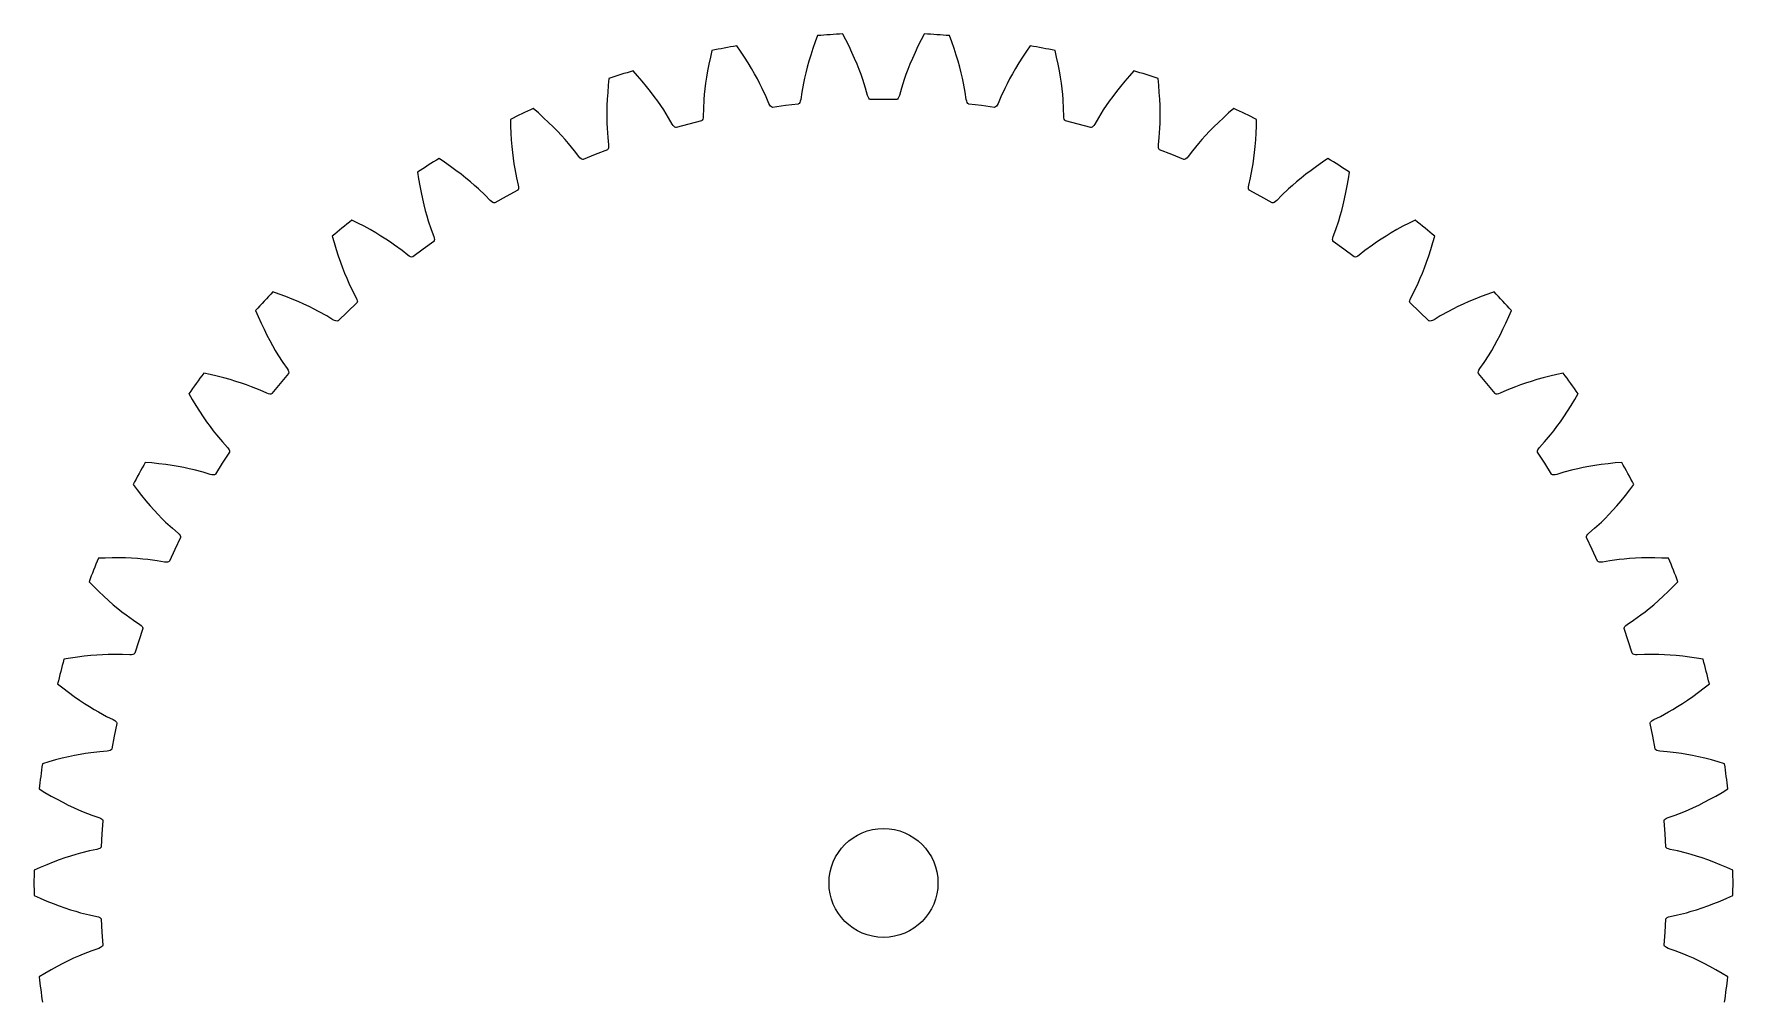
# Model space of a CAD drawing. Header units: millimetres. Extents: x -39 to 39, y -53.5 to 39.
# Drawn here: x -39 to 39, y -5.5 to 39 of the extents above; entities that cross this region are included whole.
import ezdxf

# ---------------------------------------------------------------- set-up
doc = ezdxf.new("R2010")
doc.units = ezdxf.units.MM

msp = doc.modelspace()

# ---------------------------------------------------------------- linework, layer by layer
at = {"color": 7, "linetype": 'Continuous', "lineweight": 25}
for p, q in [((-6.561, 38.163), (-6.736, 38.414)), ((-3.244, 38.286), (-3.34, 37.989)), ((-3.135, 38.596), (-3.244, 38.286)), ((-3.029, 38.882), (-3.135, 38.596)), ((-1.727, 38.684), (-1.868, 38.955)), ((-1.581, 38.391), (-1.727, 38.684)), ((-1.447, 38.108), (-1.581, 38.391)), ((1.581, 38.391), (1.447, 38.108)), ((1.727, 38.684), (1.581, 38.391)), ((1.868, 38.955), (1.727, 38.684)), ((3.135, 38.596), (3.029, 38.882)), ((3.244, 38.286), (3.135, 38.596)), ((3.34, 37.989), (3.244, 38.286)), ((6.736, 38.414), (6.561, 38.163)), ((-8.017, 37.578), (-8.075, 37.271)), ((-7.948, 37.898), (-8.017, 37.578)), ((-7.878, 38.196), (-7.948, 37.898)), ((-6.38, 37.89), (-6.561, 38.163)), ((-6.212, 37.626), (-6.38, 37.89)), ((-6.057, 37.371), (-6.212, 37.626)), ((-3.427, 37.703), (-3.503, 37.432)), ((-3.34, 37.989), (-3.427, 37.703)), ((-1.326, 37.836), (-1.447, 38.108)), ((-1.216, 37.576), (-1.326, 37.836)), ((-1.118, 37.329), (-1.216, 37.576)), ((1.216, 37.576), (1.118, 37.329)), ((1.326, 37.836), (1.216, 37.576)), ((1.447, 38.108), (1.326, 37.836)), ((3.427, 37.703), (3.34, 37.989)), ((3.503, 37.432), (3.427, 37.703)), ((6.212, 37.626), (6.057, 37.371)), ((6.38, 37.89), (6.212, 37.626)), ((6.561, 38.163), (6.38, 37.89)), ((7.948, 37.898), (7.878, 38.196)), ((8.017, 37.578), (7.948, 37.898)), ((8.075, 37.271), (8.017, 37.578)), ((-12.603, 36.907), (-12.635, 36.603)), ((-11.293, 37.04), (-11.497, 37.267)), ((-11.078, 36.792), (-11.293, 37.04)), ((-10.879, 36.551), (-11.078, 36.792)), ((-8.167, 36.697), (-8.2, 36.434)), ((-8.125, 36.977), (-8.167, 36.697)), ((-8.075, 37.271), (-8.125, 36.977)), ((-5.916, 37.127), (-6.057, 37.371)), ((-5.788, 36.894), (-5.916, 37.127)), ((-5.671, 36.672), (-5.788, 36.894)), ((-5.566, 36.46), (-5.671, 36.672)), ((-3.676, 36.699), (-3.752, 36.281)), ((-3.627, 36.93), (-3.676, 36.699)), ((-3.569, 37.175), (-3.627, 36.93)), ((-3.503, 37.432), (-3.569, 37.175)), ((-1.03, 37.093), (-1.118, 37.329)), ((-0.952, 36.87), (-1.03, 37.093)), ((-0.825, 36.465), (-0.952, 36.87)), ((0.952, 36.87), (0.825, 36.465)), ((1.03, 37.093), (0.952, 36.87)), ((1.118, 37.329), (1.03, 37.093)), ((3.569, 37.175), (3.503, 37.432)), ((3.627, 36.93), (3.569, 37.175)), ((3.676, 36.699), (3.627, 36.93)), ((3.752, 36.281), (3.676, 36.699)), ((5.671, 36.672), (5.566, 36.46)), ((5.788, 36.894), (5.671, 36.672)), ((5.916, 37.127), (5.788, 36.894)), ((6.057, 37.371), (5.916, 37.127)), ((8.125, 36.977), (8.075, 37.271)), ((8.167, 36.697), (8.125, 36.977)), ((8.2, 36.434), (8.167, 36.697)), ((11.078, 36.792), (10.879, 36.551)), ((11.293, 37.04), (11.078, 36.792)), ((11.497, 37.267), (11.293, 37.04)), ((12.635, 36.603), (12.603, 36.907)), ((-12.683, 35.965), (-12.696, 35.667)), ((-12.663, 36.277), (-12.683, 35.965)), ((-12.635, 36.603), (-12.663, 36.277)), ((-10.693, 36.317), (-10.879, 36.551)), ((-10.522, 36.093), (-10.693, 36.317)), ((-10.366, 35.878), (-10.522, 36.093)), ((-8.247, 35.949), (-8.27, 35.525)), ((-8.227, 36.184), (-8.247, 35.949)), ((-8.2, 36.434), (-8.227, 36.184)), ((-5.388, 36.074), (-5.566, 36.46)), ((-5.258, 35.761), (-5.388, 36.074)), ((-3.801, 35.945), (-3.819, 35.87)), ((-3.752, 36.281), (-3.801, 35.945)), ((-0.734, 36.138), (-0.825, 36.465)), ((-0.707, 36.066), (-0.734, 36.138)), ((-0.677, 36.01), (-0.707, 36.066)), ((-0.646, 35.971), (-0.677, 36.01)), ((-0.614, 35.95), (-0.646, 35.971)), ((-0.598, 35.946), (-0.614, 35.95)), ((0, 35.95), (-0.598, 35.946)), ((0.598, 35.946), (0, 35.95)), ((0.614, 35.95), (0.598, 35.946)), ((0.646, 35.971), (0.614, 35.95)), ((0.677, 36.01), (0.646, 35.971)), ((0.707, 36.066), (0.677, 36.01)), ((0.734, 36.138), (0.707, 36.066)), ((0.825, 36.465), (0.734, 36.138)), ((3.801, 35.945), (3.752, 36.281)), ((3.819, 35.87), (3.801, 35.945)), ((5.388, 36.074), (5.258, 35.761)), ((5.566, 36.46), (5.388, 36.074)), ((8.227, 36.184), (8.2, 36.434)), ((8.247, 35.949), (8.227, 36.184)), ((8.27, 35.525), (8.247, 35.949)), ((10.522, 36.093), (10.366, 35.878)), ((10.693, 36.317), (10.522, 36.093)), ((10.879, 36.551), (10.693, 36.317)), ((12.663, 36.277), (12.635, 36.603)), ((12.683, 35.965), (12.663, 36.277)), ((12.696, 35.667), (12.683, 35.965)), ((-15.846, 35.332), (-16.077, 35.532)), ((-15.602, 35.113), (-15.846, 35.332)), ((-15.374, 34.899), (-15.602, 35.113)), ((-12.696, 35.667), (-12.702, 35.384)), ((-12.702, 35.384), (-12.702, 35.119)), ((-12.702, 35.119), (-12.697, 34.868)), ((-10.222, 35.672), (-10.366, 35.878)), ((-10.092, 35.475), (-10.222, 35.672)), ((-9.867, 35.114), (-10.092, 35.475)), ((-9.698, 34.82), (-9.867, 35.114)), ((-8.284, 35.108), (-8.299, 35.047)), ((-8.276, 35.185), (-8.284, 35.108)), ((-8.27, 35.525), (-8.276, 35.185)), ((-5.222, 35.693), (-5.258, 35.761)), ((-5.185, 35.641), (-5.222, 35.693)), ((-5.149, 35.607), (-5.185, 35.641)), ((-5.115, 35.59), (-5.149, 35.607)), ((-5.098, 35.587), (-5.115, 35.59)), ((-4.506, 35.667), (-5.098, 35.587)), ((-3.912, 35.737), (-4.506, 35.667)), ((-3.897, 35.743), (-3.912, 35.737)), ((-3.867, 35.769), (-3.897, 35.743)), ((-3.841, 35.811), (-3.867, 35.769)), ((-3.819, 35.87), (-3.841, 35.811)), ((3.841, 35.811), (3.819, 35.87)), ((3.867, 35.769), (3.841, 35.811)), ((3.897, 35.743), (3.867, 35.769)), ((3.912, 35.737), (3.897, 35.743)), ((4.506, 35.667), (3.912, 35.737)), ((5.098, 35.587), (4.506, 35.667)), ((5.115, 35.59), (5.098, 35.587)), ((5.149, 35.607), (5.115, 35.59)), ((5.185, 35.641), (5.149, 35.607)), ((5.222, 35.693), (5.185, 35.641)), ((5.258, 35.761), (5.222, 35.693)), ((8.276, 35.185), (8.27, 35.525)), ((8.284, 35.108), (8.276, 35.185)), ((8.299, 35.047), (8.284, 35.108)), ((9.867, 35.114), (9.698, 34.82)), ((10.092, 35.475), (9.867, 35.114)), ((10.222, 35.672), (10.092, 35.475)), ((10.366, 35.878), (10.222, 35.672)), ((12.702, 35.384), (12.696, 35.667)), ((12.697, 34.868), (12.702, 35.119)), ((12.702, 35.119), (12.702, 35.384)), ((15.602, 35.113), (15.374, 34.899)), ((15.846, 35.332), (15.602, 35.113)), ((16.077, 35.532), (15.846, 35.332)), ((-17.13, 35.037), (-17.123, 34.731)), ((-17.123, 34.731), (-17.11, 34.404)), ((-17.11, 34.404), (-17.091, 34.092)), ((-15.161, 34.691), (-15.374, 34.899)), ((-14.963, 34.489), (-15.161, 34.691)), ((-14.781, 34.296), (-14.963, 34.489)), ((-12.697, 34.868), (-12.688, 34.632)), ((-12.688, 34.632), (-12.657, 34.208)), ((-9.654, 34.757), (-9.698, 34.82)), ((-9.611, 34.71), (-9.654, 34.757)), ((-9.572, 34.681), (-9.611, 34.71)), ((-9.535, 34.668), (-9.572, 34.681)), ((-9.518, 34.668), (-9.535, 34.668)), ((-8.94, 34.821), (-9.518, 34.668)), ((-8.36, 34.965), (-8.94, 34.821)), ((-8.346, 34.973), (-8.36, 34.965)), ((-8.32, 35.002), (-8.346, 34.973)), ((-8.299, 35.047), (-8.32, 35.002)), ((8.32, 35.002), (8.299, 35.047)), ((8.346, 34.973), (8.32, 35.002)), ((8.36, 34.965), (8.346, 34.973)), ((8.94, 34.821), (8.36, 34.965)), ((9.518, 34.668), (8.94, 34.821)), ((9.535, 34.668), (9.518, 34.668)), ((9.572, 34.681), (9.535, 34.668)), ((9.611, 34.71), (9.572, 34.681)), ((9.654, 34.757), (9.611, 34.71)), ((9.698, 34.82), (9.654, 34.757)), ((12.657, 34.208), (12.688, 34.632)), ((12.688, 34.632), (12.697, 34.868)), ((14.963, 34.489), (14.781, 34.296)), ((15.161, 34.691), (14.963, 34.489)), ((15.374, 34.899), (15.161, 34.691)), ((17.091, 34.092), (17.11, 34.404)), ((17.11, 34.404), (17.123, 34.731)), ((17.123, 34.731), (17.13, 35.037)), ((-17.091, 34.092), (-17.066, 33.794)), ((-17.066, 33.794), (-17.037, 33.513)), ((-14.613, 34.109), (-14.781, 34.296)), ((-14.458, 33.931), (-14.613, 34.109)), ((-14.19, 33.601), (-14.458, 33.931)), ((-13.986, 33.33), (-14.19, 33.601)), ((-12.677, 33.642), (-13.234, 33.425)), ((-12.663, 33.651), (-12.677, 33.642)), ((-12.641, 33.683), (-12.663, 33.651)), ((-12.657, 34.208), (-12.621, 33.871)), ((-12.626, 33.731), (-12.641, 33.683)), ((-12.619, 33.793), (-12.626, 33.731)), ((-12.621, 33.871), (-12.619, 33.793)), ((12.619, 33.793), (12.621, 33.871)), ((12.626, 33.731), (12.619, 33.793)), ((12.621, 33.871), (12.657, 34.208)), ((12.641, 33.683), (12.626, 33.731)), ((12.663, 33.651), (12.641, 33.683)), ((12.677, 33.642), (12.663, 33.651)), ((13.234, 33.425), (12.677, 33.642)), ((14.19, 33.601), (13.986, 33.33)), ((14.458, 33.931), (14.19, 33.601)), ((14.613, 34.109), (14.458, 33.931)), ((14.781, 34.296), (14.613, 34.109)), ((17.037, 33.513), (17.066, 33.794)), ((17.066, 33.794), (17.091, 34.092)), ((-20.149, 33.068), (-20.404, 33.237)), ((-19.88, 32.881), (-20.149, 33.068)), ((-19.627, 32.697), (-19.88, 32.881)), ((-17.037, 33.513), (-17.004, 33.25)), ((-17.004, 33.25), (-16.967, 33.001)), ((-16.967, 33.001), (-16.928, 32.768)), ((-16.928, 32.768), (-16.845, 32.352)), ((-13.934, 33.273), (-13.986, 33.33)), ((-13.886, 33.232), (-13.934, 33.273)), ((-13.843, 33.208), (-13.886, 33.232)), ((-13.805, 33.199), (-13.843, 33.208)), ((-13.788, 33.201), (-13.805, 33.199)), ((-13.234, 33.425), (-13.788, 33.201)), ((13.788, 33.201), (13.234, 33.425)), ((13.805, 33.199), (13.788, 33.201)), ((13.843, 33.208), (13.805, 33.199)), ((13.886, 33.232), (13.843, 33.208)), ((13.934, 33.273), (13.886, 33.232)), ((13.986, 33.33), (13.934, 33.273)), ((16.845, 32.352), (16.928, 32.768)), ((16.928, 32.768), (16.967, 33.001)), ((16.967, 33.001), (17.004, 33.25)), ((17.004, 33.25), (17.037, 33.513)), ((19.88, 32.881), (19.627, 32.697)), ((20.149, 33.068), (19.88, 32.881)), ((20.404, 33.237), (20.149, 33.068)), ((-21.386, 32.614), (-21.341, 32.311)), ((-21.341, 32.311), (-21.287, 31.988)), ((-21.287, 31.988), (-21.229, 31.681)), ((-19.389, 32.517), (-19.627, 32.697)), ((-19.168, 32.342), (-19.389, 32.517)), ((-18.963, 32.173), (-19.168, 32.342)), ((-18.773, 32.009), (-18.963, 32.173)), ((-18.597, 31.851), (-18.773, 32.009)), ((-16.845, 32.352), (-16.766, 32.022)), ((-16.766, 32.022), (-16.755, 31.945)), ((16.755, 31.945), (16.766, 32.022)), ((16.766, 32.022), (16.845, 32.352)), ((18.773, 32.009), (18.597, 31.851)), ((18.963, 32.173), (18.773, 32.009)), ((19.168, 32.342), (18.963, 32.173)), ((19.389, 32.517), (19.168, 32.342)), ((19.627, 32.697), (19.389, 32.517)), ((21.229, 31.681), (21.287, 31.988)), ((21.287, 31.988), (21.341, 32.311)), ((21.341, 32.311), (21.386, 32.614)), ((-21.229, 31.681), (-21.167, 31.389)), ((-21.167, 31.389), (-21.103, 31.114)), ((-18.29, 31.557), (-18.597, 31.851)), ((-18.053, 31.314), (-18.29, 31.557)), ((-17.994, 31.264), (-18.053, 31.314)), ((-17.942, 31.229), (-17.994, 31.264)), ((-17.896, 31.211), (-17.942, 31.229)), ((-17.857, 31.207), (-17.896, 31.211)), ((-17.841, 31.212), (-17.857, 31.207)), ((-17.319, 31.503), (-17.841, 31.212)), ((-16.793, 31.787), (-17.319, 31.503)), ((-16.781, 31.799), (-16.793, 31.787)), ((-16.763, 31.833), (-16.781, 31.799)), ((-16.754, 31.882), (-16.763, 31.833)), ((-16.755, 31.945), (-16.754, 31.882)), ((16.754, 31.882), (16.755, 31.945)), ((16.763, 31.833), (16.754, 31.882)), ((16.781, 31.799), (16.763, 31.833)), ((16.793, 31.787), (16.781, 31.799)), ((17.319, 31.503), (16.793, 31.787)), ((17.841, 31.212), (17.319, 31.503)), ((17.857, 31.207), (17.841, 31.212)), ((17.896, 31.211), (17.857, 31.207)), ((17.942, 31.229), (17.896, 31.211)), ((17.994, 31.264), (17.942, 31.229)), ((18.053, 31.314), (17.994, 31.264)), ((18.29, 31.557), (18.053, 31.314)), ((18.597, 31.851), (18.29, 31.557)), ((21.103, 31.114), (21.167, 31.389)), ((21.167, 31.389), (21.229, 31.681)), ((-21.103, 31.114), (-21.037, 30.857)), ((-21.037, 30.857), (-20.97, 30.615)), ((-20.97, 30.615), (-20.902, 30.388)), ((20.902, 30.388), (20.97, 30.615)), ((20.97, 30.615), (21.037, 30.857)), ((21.037, 30.857), (21.103, 31.114)), ((-25.305, 29.676), (-25.223, 29.382)), ((-24.135, 30.281), (-24.409, 30.417)), ((-23.844, 30.13), (-24.135, 30.281)), ((-23.57, 29.98), (-23.844, 30.13)), ((-23.312, 29.831), (-23.57, 29.98)), ((-23.07, 29.685), (-23.312, 29.831)), ((-22.846, 29.543), (-23.07, 29.685)), ((-20.902, 30.388), (-20.767, 29.986)), ((-20.767, 29.986), (-20.648, 29.668)), ((-20.648, 29.668), (-20.627, 29.593)), ((20.627, 29.593), (20.648, 29.668)), ((20.648, 29.668), (20.767, 29.986)), ((20.767, 29.986), (20.902, 30.388)), ((23.07, 29.685), (22.846, 29.543)), ((23.312, 29.831), (23.07, 29.685)), ((23.57, 29.98), (23.312, 29.831)), ((23.844, 30.13), (23.57, 29.98)), ((24.135, 30.281), (23.844, 30.13)), ((24.409, 30.417), (24.135, 30.281)), ((25.223, 29.382), (25.305, 29.676)), ((-25.223, 29.382), (-25.128, 29.068)), ((-25.128, 29.068), (-25.032, 28.77)), ((-22.636, 29.404), (-22.846, 29.543)), ((-22.442, 29.269), (-22.636, 29.404)), ((-22.101, 29.016), (-22.442, 29.269)), ((-21.835, 28.805), (-22.101, 29.016)), ((-21.131, 29.084), (-21.612, 28.729)), ((-20.645, 29.432), (-21.131, 29.084)), ((-20.634, 29.445), (-20.645, 29.432)), ((-20.621, 29.481), (-20.634, 29.445)), ((-20.627, 29.593), (-20.618, 29.531)), ((-20.618, 29.531), (-20.621, 29.481)), ((20.618, 29.531), (20.627, 29.593)), ((20.621, 29.481), (20.618, 29.531)), ((20.634, 29.445), (20.621, 29.481)), ((20.645, 29.432), (20.634, 29.445)), ((21.131, 29.084), (20.645, 29.432)), ((21.612, 28.729), (21.131, 29.084)), ((22.101, 29.016), (21.835, 28.805)), ((22.442, 29.269), (22.101, 29.016)), ((22.636, 29.404), (22.442, 29.269)), ((22.846, 29.543), (22.636, 29.404)), ((25.032, 28.77), (25.128, 29.068)), ((25.128, 29.068), (25.223, 29.382)), ((-25.032, 28.77), (-24.934, 28.488)), ((-24.934, 28.488), (-24.836, 28.224)), ((-24.836, 28.224), (-24.738, 27.977)), ((-21.771, 28.762), (-21.835, 28.805)), ((-21.714, 28.735), (-21.771, 28.762)), ((-21.666, 28.722), (-21.714, 28.735)), ((-21.628, 28.723), (-21.666, 28.722)), ((-21.612, 28.729), (-21.628, 28.723)), ((21.628, 28.723), (21.612, 28.729)), ((21.666, 28.722), (21.628, 28.723)), ((21.714, 28.735), (21.666, 28.722)), ((21.771, 28.762), (21.714, 28.735)), ((21.835, 28.805), (21.771, 28.762)), ((24.738, 27.977), (24.836, 28.224)), ((24.836, 28.224), (24.934, 28.488)), ((24.934, 28.488), (25.032, 28.77)), ((-24.738, 27.977), (-24.641, 27.745)), ((-24.641, 27.745), (-24.545, 27.529)), ((-24.545, 27.529), (-24.361, 27.146)), ((24.361, 27.146), (24.545, 27.529)), ((24.545, 27.529), (24.641, 27.745)), ((24.641, 27.745), (24.738, 27.977)), ((-27.74, 27.018), (-28.029, 27.118)), ((-27.432, 26.904), (-27.74, 27.018)), ((-27.142, 26.789), (-27.432, 26.904)), ((-26.867, 26.674), (-27.142, 26.789)), ((-26.609, 26.559), (-26.867, 26.674)), ((-26.368, 26.446), (-26.609, 26.559)), ((-24.171, 26.612), (-24.609, 26.206)), ((-24.361, 27.146), (-24.203, 26.846)), ((-24.203, 26.846), (-24.173, 26.775)), ((-24.173, 26.775), (-24.157, 26.714)), ((-24.162, 26.627), (-24.171, 26.612)), ((-24.153, 26.664), (-24.162, 26.627)), ((-24.157, 26.714), (-24.153, 26.664)), ((24.153, 26.664), (24.157, 26.714)), ((24.162, 26.627), (24.153, 26.664)), ((24.157, 26.714), (24.173, 26.775)), ((24.171, 26.612), (24.162, 26.627)), ((24.609, 26.206), (24.171, 26.612)), ((24.173, 26.775), (24.203, 26.846)), ((24.203, 26.846), (24.361, 27.146)), ((26.609, 26.559), (26.368, 26.446)), ((26.867, 26.674), (26.609, 26.559)), ((27.142, 26.789), (26.867, 26.674)), ((27.432, 26.904), (27.142, 26.789)), ((27.74, 27.018), (27.432, 26.904)), ((28.029, 27.118), (27.74, 27.018)), ((-28.825, 26.27), (-28.706, 25.989)), ((-28.706, 25.989), (-28.573, 25.689)), ((-26.143, 26.335), (-26.368, 26.446)), ((-25.934, 26.226), (-26.143, 26.335)), ((-25.563, 26.017), (-25.934, 26.226)), ((-25.273, 25.841), (-25.563, 26.017)), ((-25.204, 25.807), (-25.273, 25.841)), ((-25.144, 25.786), (-25.204, 25.807)), ((-25.095, 25.78), (-25.144, 25.786)), ((-25.057, 25.786), (-25.095, 25.78)), ((-25.042, 25.794), (-25.057, 25.786)), ((-24.609, 26.206), (-25.042, 25.794)), ((25.042, 25.794), (24.609, 26.206)), ((25.057, 25.786), (25.042, 25.794)), ((25.095, 25.78), (25.057, 25.786)), ((25.144, 25.786), (25.095, 25.78)), ((25.204, 25.807), (25.144, 25.786)), ((25.273, 25.841), (25.204, 25.807)), ((25.563, 26.017), (25.273, 25.841)), ((25.934, 26.226), (25.563, 26.017)), ((26.143, 26.335), (25.934, 26.226)), ((26.368, 26.446), (26.143, 26.335)), ((28.573, 25.689), (28.706, 25.989)), ((28.706, 25.989), (28.825, 26.27)), ((-28.573, 25.689), (-28.44, 25.406)), ((-28.44, 25.406), (-28.308, 25.139)), ((-28.308, 25.139), (-28.177, 24.888)), ((28.177, 24.888), (28.308, 25.139)), ((28.308, 25.139), (28.44, 25.406)), ((28.44, 25.406), (28.573, 25.689)), ((-28.177, 24.888), (-28.05, 24.656)), ((-28.05, 24.656), (-27.924, 24.438)), ((-27.924, 24.438), (-27.802, 24.236)), ((-27.802, 24.236), (-27.571, 23.879)), ((27.571, 23.879), (27.802, 24.236)), ((27.802, 24.236), (27.924, 24.438)), ((27.924, 24.438), (28.05, 24.656)), ((28.05, 24.656), (28.177, 24.888)), ((-27.571, 23.879), (-27.377, 23.601)), ((-27.377, 23.601), (-27.338, 23.534)), ((-27.338, 23.534), (-27.314, 23.476)), ((-27.314, 23.476), (-27.305, 23.427)), ((-27.305, 23.427), (-27.309, 23.388)), ((27.305, 23.427), (27.314, 23.476)), ((27.309, 23.388), (27.305, 23.427)), ((27.314, 23.476), (27.338, 23.534)), ((27.338, 23.534), (27.377, 23.601)), ((27.377, 23.601), (27.571, 23.879)), ((-30.907, 23.328), (-31.206, 23.392)), ((-30.588, 23.253), (-30.907, 23.328)), ((-30.285, 23.176), (-30.588, 23.253)), ((-29.998, 23.096), (-30.285, 23.176)), ((-29.728, 23.015), (-29.998, 23.096)), ((-29.475, 22.933), (-29.728, 23.015)), ((-29.237, 22.85), (-29.475, 22.933)), ((-29.016, 22.768), (-29.237, 22.85)), ((-28.622, 22.608), (-29.016, 22.768)), ((-27.7, 22.915), (-28.078, 22.452)), ((-27.316, 23.373), (-27.7, 22.915)), ((-27.309, 23.388), (-27.316, 23.373)), ((27.316, 23.373), (27.309, 23.388)), ((27.7, 22.915), (27.316, 23.373)), ((28.078, 22.452), (27.7, 22.915)), ((29.016, 22.768), (28.622, 22.608)), ((29.237, 22.85), (29.016, 22.768)), ((29.475, 22.933), (29.237, 22.85)), ((29.728, 23.015), (29.475, 22.933)), ((29.998, 23.096), (29.728, 23.015)), ((30.285, 23.176), (29.998, 23.096)), ((30.588, 23.253), (30.285, 23.176)), ((30.907, 23.328), (30.588, 23.253)), ((31.206, 23.392), (30.907, 23.328)), ((-31.89, 22.451), (-31.737, 22.186)), ((-31.737, 22.186), (-31.568, 21.905)), ((-31.568, 21.905), (-31.4, 21.641)), ((-28.313, 22.47), (-28.622, 22.608)), ((-28.24, 22.444), (-28.313, 22.47)), ((-28.178, 22.432), (-28.24, 22.444)), ((-28.128, 22.431), (-28.178, 22.432)), ((-28.091, 22.442), (-28.128, 22.431)), ((-28.078, 22.452), (-28.091, 22.442)), ((28.091, 22.442), (28.078, 22.452)), ((28.128, 22.431), (28.091, 22.442)), ((28.178, 22.432), (28.128, 22.431)), ((28.24, 22.444), (28.178, 22.432)), ((28.313, 22.47), (28.24, 22.444)), ((28.622, 22.608), (28.313, 22.47)), ((31.4, 21.641), (31.568, 21.905)), ((31.568, 21.905), (31.737, 22.186)), ((31.737, 22.186), (31.89, 22.451)), ((-31.4, 21.641), (-31.235, 21.393)), ((-31.235, 21.393), (-31.075, 21.161)), ((-31.075, 21.161), (-30.919, 20.946)), ((30.919, 20.946), (31.075, 21.161)), ((31.075, 21.161), (31.235, 21.393)), ((31.235, 21.393), (31.4, 21.641)), ((-30.919, 20.946), (-30.767, 20.745)), ((-30.767, 20.745), (-30.62, 20.56)), ((-30.62, 20.56), (-30.347, 20.235)), ((30.347, 20.235), (30.62, 20.56)), ((30.62, 20.56), (30.767, 20.745)), ((30.767, 20.745), (30.919, 20.946)), ((-30.03, 19.765), (-30.354, 19.263)), ((-30.347, 20.235), (-30.119, 19.984)), ((-30.119, 19.984), (-30.072, 19.922)), ((-30.072, 19.922), (-30.041, 19.867)), ((-30.041, 19.867), (-30.025, 19.82)), ((-30.025, 19.781), (-30.03, 19.765)), ((-30.025, 19.82), (-30.025, 19.781)), ((30.025, 19.82), (30.041, 19.867)), ((30.025, 19.781), (30.025, 19.82)), ((30.03, 19.765), (30.025, 19.781)), ((30.354, 19.263), (30.03, 19.765)), ((30.041, 19.867), (30.072, 19.922)), ((30.072, 19.922), (30.119, 19.984)), ((30.119, 19.984), (30.347, 20.235)), ((-33.588, 19.27), (-33.892, 19.296)), ((-33.261, 19.236), (-33.588, 19.27)), ((-32.951, 19.198), (-33.261, 19.236)), ((-32.656, 19.154), (-32.951, 19.198)), ((-32.378, 19.107), (-32.656, 19.154)), ((-32.117, 19.058), (-32.378, 19.107)), ((-31.871, 19.006), (-32.117, 19.058)), ((-31.641, 18.952), (-31.871, 19.006)), ((-31.23, 18.843), (-31.641, 18.952)), ((-30.906, 18.744), (-31.23, 18.843)), ((-30.83, 18.728), (-30.906, 18.744)), ((-30.767, 18.723), (-30.83, 18.728)), ((-30.718, 18.729), (-30.767, 18.723)), ((-30.683, 18.745), (-30.718, 18.729)), ((-30.67, 18.756), (-30.683, 18.745)), ((-30.354, 19.263), (-30.67, 18.756)), ((30.67, 18.756), (30.354, 19.263)), ((30.683, 18.745), (30.67, 18.756)), ((30.718, 18.729), (30.683, 18.745)), ((30.767, 18.723), (30.718, 18.729)), ((30.83, 18.728), (30.767, 18.723)), ((30.906, 18.744), (30.83, 18.728)), ((31.23, 18.843), (30.906, 18.744)), ((31.641, 18.952), (31.23, 18.843)), ((31.871, 19.006), (31.641, 18.952)), ((32.117, 19.058), (31.871, 19.006)), ((32.378, 19.107), (32.117, 19.058)), ((32.656, 19.154), (32.378, 19.107)), ((32.951, 19.198), (32.656, 19.154)), ((33.261, 19.236), (32.951, 19.198)), ((33.588, 19.27), (33.261, 19.236)), ((33.892, 19.296), (33.588, 19.27)), ((-34.452, 18.277), (-34.268, 18.033)), ((-34.268, 18.033), (-34.064, 17.776)), ((34.064, 17.776), (34.268, 18.033)), ((34.268, 18.033), (34.452, 18.277)), ((-34.064, 17.776), (-33.865, 17.535)), ((-33.865, 17.535), (-33.67, 17.309)), ((-33.67, 17.309), (-33.482, 17.099)), ((33.482, 17.099), (33.67, 17.309)), ((33.67, 17.309), (33.865, 17.535)), ((33.865, 17.535), (34.064, 17.776)), ((-33.482, 17.099), (-33.3, 16.905)), ((-33.3, 16.905), (-33.124, 16.726)), ((-33.124, 16.726), (-32.956, 16.56)), ((-32.956, 16.56), (-32.644, 16.272)), ((32.644, 16.272), (32.956, 16.56)), ((32.956, 16.56), (33.124, 16.726)), ((33.124, 16.726), (33.3, 16.905)), ((33.3, 16.905), (33.482, 17.099)), ((-32.644, 16.272), (-32.386, 16.051)), ((-32.27, 15.846), (-32.529, 15.307)), ((-32.386, 16.051), (-32.332, 15.996)), ((-32.332, 15.996), (-32.294, 15.945)), ((-32.294, 15.945), (-32.273, 15.901)), ((-32.273, 15.901), (-32.267, 15.862)), ((-32.267, 15.862), (-32.27, 15.846)), ((32.267, 15.862), (32.273, 15.901)), ((32.27, 15.846), (32.267, 15.862)), ((32.529, 15.307), (32.27, 15.846)), ((32.273, 15.901), (32.294, 15.945)), ((32.294, 15.945), (32.332, 15.996)), ((32.332, 15.996), (32.386, 16.051)), ((32.386, 16.051), (32.644, 16.272)), ((-35.738, 14.909), (-36.043, 14.896)), ((-35.41, 14.916), (-35.738, 14.909)), ((-35.098, 14.916), (-35.41, 14.916)), ((-34.799, 14.91), (-35.098, 14.916)), ((-34.517, 14.899), (-34.799, 14.91)), ((-34.252, 14.882), (-34.517, 14.899)), ((-34.002, 14.862), (-34.252, 14.882)), ((-33.767, 14.837), (-34.002, 14.862)), ((-33.346, 14.78), (-33.767, 14.837)), ((-32.529, 15.307), (-32.779, 14.764)), ((32.779, 14.764), (32.529, 15.307)), ((33.767, 14.837), (33.346, 14.78)), ((34.002, 14.862), (33.767, 14.837)), ((34.252, 14.882), (34.002, 14.862)), ((34.517, 14.899), (34.252, 14.882)), ((34.799, 14.91), (34.517, 14.899)), ((35.098, 14.916), (34.799, 14.91)), ((35.41, 14.916), (35.098, 14.916)), ((35.738, 14.909), (35.41, 14.916)), ((36.043, 14.896), (35.738, 14.909)), ((-33.011, 14.723), (-33.346, 14.78)), ((-32.934, 14.716), (-33.011, 14.723)), ((-32.871, 14.719), (-32.934, 14.716)), ((-32.823, 14.731), (-32.871, 14.719)), ((-32.79, 14.751), (-32.823, 14.731)), ((-32.779, 14.764), (-32.79, 14.751)), ((32.79, 14.751), (32.779, 14.764)), ((32.823, 14.731), (32.79, 14.751)), ((32.871, 14.719), (32.823, 14.731)), ((32.934, 14.716), (32.871, 14.719)), ((33.011, 14.723), (32.934, 14.716)), ((33.346, 14.78), (33.011, 14.723)), ((-36.471, 13.815), (-36.258, 13.596)), ((-36.258, 13.596), (-36.023, 13.367)), ((-36.023, 13.367), (-35.796, 13.152)), ((35.796, 13.152), (36.023, 13.367)), ((36.023, 13.367), (36.258, 13.596)), ((36.258, 13.596), (36.471, 13.815)), ((-35.796, 13.152), (-35.574, 12.953)), ((-35.574, 12.953), (-35.361, 12.768)), ((-35.361, 12.768), (-35.156, 12.599)), ((-35.156, 12.599), (-34.96, 12.442)), ((34.96, 12.442), (35.156, 12.599)), ((35.156, 12.599), (35.361, 12.768)), ((35.361, 12.768), (35.574, 12.953)), ((35.574, 12.953), (35.796, 13.152)), ((-34.96, 12.442), (-34.772, 12.299)), ((-34.772, 12.299), (-34.426, 12.053)), ((-34.426, 12.053), (-34.143, 11.866)), ((-34.143, 11.866), (-34.082, 11.817)), ((-34.082, 11.817), (-34.038, 11.772)), ((-34.038, 11.772), (-34.011, 11.73)), ((-34.011, 11.73), (-34.001, 11.693)), ((34.001, 11.693), (34.011, 11.73)), ((34.011, 11.73), (34.038, 11.772)), ((34.038, 11.772), (34.082, 11.817)), ((34.082, 11.817), (34.143, 11.866)), ((34.143, 11.866), (34.426, 12.053)), ((34.426, 12.053), (34.772, 12.299)), ((34.772, 12.299), (34.96, 12.442)), ((-34.19, 11.109), (-34.371, 10.539)), ((-34.002, 11.676), (-34.19, 11.109)), ((-34.001, 11.693), (-34.002, 11.676)), ((34.002, 11.676), (34.001, 11.693)), ((34.19, 11.109), (34.002, 11.676)), ((34.371, 10.539), (34.19, 11.109)), ((-37.325, 10.312), (-37.626, 10.261)), ((-37, 10.36), (-37.325, 10.312)), ((-36.69, 10.4), (-37, 10.36)), ((-36.393, 10.431), (-36.69, 10.4)), ((-36.112, 10.455), (-36.393, 10.431)), ((-35.847, 10.472), (-36.112, 10.455)), ((-35.596, 10.483), (-35.847, 10.472)), ((-35.36, 10.488), (-35.596, 10.483)), ((-34.935, 10.484), (-35.36, 10.488)), ((-34.596, 10.469), (-34.935, 10.484)), ((-34.519, 10.473), (-34.596, 10.469)), ((-34.457, 10.483), (-34.519, 10.473)), ((-34.411, 10.501), (-34.457, 10.483)), ((-34.38, 10.525), (-34.411, 10.501)), ((-34.371, 10.539), (-34.38, 10.525)), ((34.38, 10.525), (34.371, 10.539)), ((34.411, 10.501), (34.38, 10.525)), ((34.457, 10.483), (34.411, 10.501)), ((34.519, 10.473), (34.457, 10.483)), ((34.596, 10.469), (34.519, 10.473)), ((34.935, 10.484), (34.596, 10.469)), ((35.36, 10.488), (34.935, 10.484)), ((35.596, 10.483), (35.36, 10.488)), ((35.847, 10.472), (35.596, 10.483)), ((36.112, 10.455), (35.847, 10.472)), ((36.393, 10.431), (36.112, 10.455)), ((36.69, 10.4), (36.393, 10.431)), ((37, 10.36), (36.69, 10.4)), ((37.325, 10.312), (37, 10.36)), ((37.626, 10.261), (37.325, 10.312)), ((-37.915, 9.135), (-37.676, 8.945)), ((-37.676, 8.945), (-37.415, 8.746)), ((-37.415, 8.746), (-37.162, 8.562)), ((37.162, 8.562), (37.415, 8.746)), ((37.415, 8.746), (37.676, 8.945)), ((37.676, 8.945), (37.915, 9.135)), ((-37.162, 8.562), (-36.917, 8.392)), ((-36.917, 8.392), (-36.682, 8.235)), ((-36.682, 8.235), (-36.458, 8.093)), ((-36.458, 8.093), (-36.243, 7.962)), ((-36.243, 7.962), (-36.039, 7.844)), ((-36.039, 7.844), (-35.665, 7.643)), ((35.665, 7.643), (36.039, 7.844)), ((36.039, 7.844), (36.243, 7.962)), ((36.243, 7.962), (36.458, 8.093)), ((36.458, 8.093), (36.682, 8.235)), ((36.682, 8.235), (36.917, 8.392)), ((36.917, 8.392), (37.162, 8.562)), ((-35.665, 7.643), (-35.36, 7.493)), ((-35.36, 7.493), (-35.294, 7.452)), ((-35.197, 7.323), (-35.313, 6.736)), ((-35.294, 7.452), (-35.245, 7.413)), ((-35.245, 7.413), (-35.213, 7.375)), ((-35.213, 7.375), (-35.198, 7.339)), ((-35.198, 7.339), (-35.197, 7.323)), ((35.197, 7.323), (35.198, 7.339)), ((35.313, 6.736), (35.197, 7.323)), ((35.198, 7.339), (35.213, 7.375)), ((35.213, 7.375), (35.245, 7.413)), ((35.245, 7.413), (35.294, 7.452)), ((35.294, 7.452), (35.36, 7.493)), ((35.36, 7.493), (35.665, 7.643)), ((-35.313, 6.736), (-35.421, 6.148)), ((35.421, 6.148), (35.313, 6.736)), ((-38.323, 5.553), (-38.615, 5.464)), ((-38.007, 5.641), (-38.323, 5.553)), ((-37.704, 5.719), (-38.007, 5.641)), ((-37.414, 5.788), (-37.704, 5.719)), ((-37.138, 5.847), (-37.414, 5.788)), ((-36.877, 5.897), (-37.138, 5.847)), ((-36.629, 5.939), (-36.877, 5.897)), ((-36.396, 5.973), (-36.629, 5.939)), ((-35.974, 6.023), (-36.396, 5.973)), ((-35.636, 6.05), (-35.974, 6.023)), ((-35.559, 6.064), (-35.636, 6.05)), ((-35.499, 6.082), (-35.559, 6.064)), ((-35.455, 6.106), (-35.499, 6.082)), ((-35.428, 6.133), (-35.455, 6.106)), ((-35.421, 6.148), (-35.428, 6.133)), ((35.428, 6.133), (35.421, 6.148)), ((35.455, 6.106), (35.428, 6.133)), ((35.499, 6.082), (35.455, 6.106)), ((35.559, 6.064), (35.499, 6.082)), ((35.636, 6.05), (35.559, 6.064)), ((35.974, 6.023), (35.636, 6.05)), ((36.396, 5.973), (35.974, 6.023)), ((36.629, 5.939), (36.396, 5.973)), ((36.877, 5.897), (36.629, 5.939)), ((37.138, 5.847), (36.877, 5.897)), ((37.414, 5.788), (37.138, 5.847)), ((37.704, 5.719), (37.414, 5.788)), ((38.007, 5.641), (37.704, 5.719)), ((38.323, 5.553), (38.007, 5.641)), ((38.615, 5.464), (38.323, 5.553)), ((-38.761, 4.311), (-38.5, 4.152)), ((-38.5, 4.152), (-38.216, 3.988)), ((-38.216, 3.988), (-37.942, 3.837)), ((37.942, 3.837), (38.216, 3.988)), ((38.216, 3.988), (38.5, 4.152)), ((38.5, 4.152), (38.761, 4.311)), ((-37.942, 3.837), (-37.678, 3.699)), ((-37.678, 3.699), (-37.425, 3.573)), ((-37.425, 3.573), (-37.185, 3.46)), ((-37.185, 3.46), (-36.955, 3.357)), ((-36.955, 3.357), (-36.738, 3.265)), ((-36.738, 3.265), (-36.341, 3.113)), ((36.341, 3.113), (36.738, 3.265)), ((36.738, 3.265), (36.955, 3.357)), ((36.955, 3.357), (37.185, 3.46)), ((37.185, 3.46), (37.425, 3.573)), ((37.425, 3.573), (37.678, 3.699)), ((37.678, 3.699), (37.942, 3.837)), ((-36.341, 3.113), (-36.021, 3.002)), ((-36.021, 3.002), (-35.95, 2.97)), ((-35.95, 2.97), (-35.896, 2.937)), ((-35.896, 2.937), (-35.86, 2.904)), ((-35.837, 2.854), (-35.879, 2.257)), ((-35.86, 2.904), (-35.841, 2.87)), ((-35.841, 2.87), (-35.837, 2.854)), ((35.837, 2.854), (35.841, 2.87)), ((35.879, 2.257), (35.837, 2.854)), ((35.841, 2.87), (35.86, 2.904)), ((35.86, 2.904), (35.896, 2.937)), ((35.896, 2.937), (35.95, 2.97)), ((35.95, 2.97), (36.021, 3.002)), ((36.021, 3.002), (36.341, 3.113)), ((-35.981, 1.585), (-36.039, 1.559)), ((-35.941, 1.614), (-35.981, 1.585)), ((-35.918, 1.645), (-35.941, 1.614)), ((-35.912, 1.661), (-35.918, 1.645)), ((-35.879, 2.257), (-35.912, 1.661)), ((35.912, 1.661), (35.879, 2.257)), ((35.918, 1.645), (35.912, 1.661)), ((35.941, 1.614), (35.918, 1.645)), ((35.981, 1.585), (35.941, 1.614)), ((36.039, 1.559), (35.981, 1.585)), ((-38.414, 0.833), (-38.717, 0.706)), ((-38.124, 0.948), (-38.414, 0.833)), ((-37.844, 1.053), (-38.124, 0.948)), ((-37.578, 1.146), (-37.844, 1.053)), ((-37.325, 1.228), (-37.578, 1.146)), ((-37.085, 1.301), (-37.325, 1.228)), ((-36.857, 1.365), (-37.085, 1.301)), ((-36.445, 1.467), (-36.857, 1.365)), ((-36.113, 1.536), (-36.445, 1.467)), ((-36.039, 1.559), (-36.113, 1.536)), ((36.113, 1.536), (36.039, 1.559)), ((36.445, 1.467), (36.113, 1.536)), ((36.857, 1.365), (36.445, 1.467)), ((37.085, 1.301), (36.857, 1.365)), ((37.325, 1.228), (37.085, 1.301)), ((37.578, 1.146), (37.325, 1.228)), ((37.844, 1.053), (37.578, 1.146)), ((38.124, 0.948), (37.844, 1.053)), ((38.414, 0.833), (38.124, 0.948)), ((38.717, 0.706), (38.414, 0.833)), ((-38.717, 0.706), (-38.996, 0.582)), ((38.996, 0.582), (38.717, 0.706)), ((-38.996, -0.582), (-38.717, -0.706)), ((-38.717, -0.706), (-38.414, -0.833)), ((38.414, -0.833), (38.717, -0.706)), ((38.717, -0.706), (38.996, -0.582)), ((-38.414, -0.833), (-38.124, -0.948)), ((-38.124, -0.948), (-37.844, -1.053)), ((-37.844, -1.053), (-37.578, -1.146)), ((-37.578, -1.146), (-37.325, -1.228)), ((-37.325, -1.228), (-37.085, -1.301)), ((-37.085, -1.301), (-36.857, -1.365)), ((-36.857, -1.365), (-36.445, -1.467)), ((-36.445, -1.467), (-36.113, -1.536)), ((-36.113, -1.536), (-36.039, -1.559)), ((-36.039, -1.559), (-35.981, -1.585)), ((35.981, -1.585), (36.039, -1.559)), ((36.039, -1.559), (36.113, -1.536)), ((36.113, -1.536), (36.445, -1.467)), ((36.445, -1.467), (36.857, -1.365)), ((36.857, -1.365), (37.085, -1.301)), ((37.085, -1.301), (37.325, -1.228)), ((37.325, -1.228), (37.578, -1.146)), ((37.578, -1.146), (37.844, -1.053)), ((37.844, -1.053), (38.124, -0.948)), ((38.124, -0.948), (38.414, -0.833)), ((-35.981, -1.585), (-35.941, -1.614)), ((-35.941, -1.614), (-35.918, -1.645)), ((-35.918, -1.645), (-35.912, -1.661)), ((-35.912, -1.661), (-35.879, -2.257)), ((-35.879, -2.257), (-35.837, -2.854)), ((35.837, -2.854), (35.879, -2.257)), ((35.879, -2.257), (35.912, -1.661)), ((35.912, -1.661), (35.918, -1.645)), ((35.918, -1.645), (35.941, -1.614)), ((35.941, -1.614), (35.981, -1.585)), ((-36.341, -3.113), (-36.738, -3.265)), ((-36.021, -3.002), (-36.341, -3.113)), ((-35.95, -2.97), (-36.021, -3.002)), ((-35.896, -2.937), (-35.95, -2.97)), ((-35.86, -2.904), (-35.896, -2.937)), ((-35.841, -2.87), (-35.86, -2.904)), ((-35.837, -2.854), (-35.841, -2.87)), ((35.841, -2.87), (35.837, -2.854)), ((35.86, -2.904), (35.841, -2.87)), ((35.896, -2.937), (35.86, -2.904)), ((35.95, -2.97), (35.896, -2.937)), ((36.021, -3.002), (35.95, -2.97)), ((36.341, -3.113), (36.021, -3.002)), ((36.738, -3.265), (36.341, -3.113)), ((-37.942, -3.837), (-38.216, -3.988)), ((-37.678, -3.699), (-37.942, -3.837)), ((-37.425, -3.573), (-37.678, -3.699)), ((-37.185, -3.46), (-37.425, -3.573)), ((-36.955, -3.357), (-37.185, -3.46)), ((-36.738, -3.265), (-36.955, -3.357)), ((36.955, -3.357), (36.738, -3.265)), ((37.185, -3.46), (36.955, -3.357)), ((37.425, -3.573), (37.185, -3.46)), ((37.678, -3.699), (37.425, -3.573)), ((37.942, -3.837), (37.678, -3.699)), ((38.216, -3.988), (37.942, -3.837)), ((-38.5, -4.152), (-38.761, -4.311)), ((-38.216, -3.988), (-38.5, -4.152)), ((38.5, -4.152), (38.216, -3.988)), ((38.761, -4.311), (38.5, -4.152))]:
    msp.add_line(p, q, dxfattribs=at)
msp.add_circle((0, 0), 2.5, dxfattribs=at)
for start, end in [(99.94566, 101.65433), (92.74566, 94.45433), (85.54566, 87.25433), (78.34566, 80.05433), (107.14566, 108.85433), (71.14566, 72.85433), (114.34566, 116.05433), (63.94566, 65.65433), (121.54566, 123.25433), (56.74566, 58.45433), (128.74566, 130.45433), (49.54566, 51.25433), (135.94566, 137.65433), (42.34566, 44.05433), (143.14566, 144.85433), (35.14566, 36.85433), (150.34567, 152.05433), (27.94567, 29.65433), (157.54567, 159.25433), (20.74567, 22.45433), (164.74567, 166.45433), (13.54567, 15.25433), (171.94567, 173.65433), (6.34567, 8.05433), (179.14567, 180.85433), (359.14567, 0.85433), (186.34567, 188.05433), (351.94567, 353.65433)]:
    msp.add_arc((0, 0), 39, start, end, dxfattribs=at)

doc.saveas('drawing.dxf')
